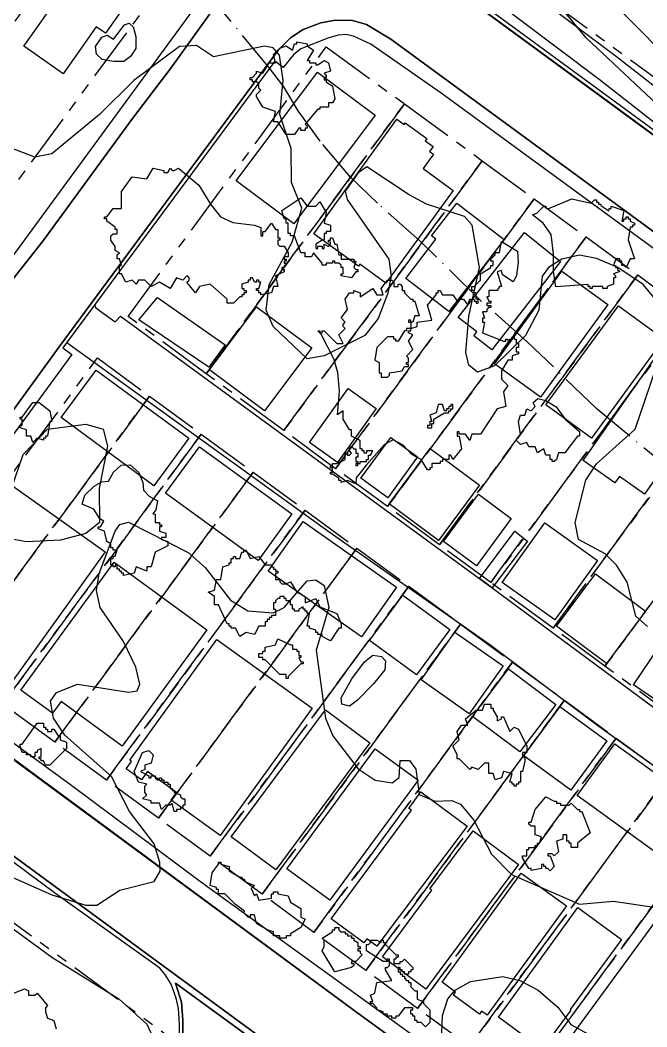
# Model space of a CAD drawing. Header units: metres. Extents: x -400 to 800, y -650 to 500.
# Drawn here: x -212.8 to -138.6, y 175.7 to 295.1 of the extents above; entities that cross this region are included whole.
import ezdxf

# ---------------------------------------------------------------- set-up
doc = ezdxf.new("R2010")
doc.units = ezdxf.units.M
doc.header["$LTSCALE"] = 2
doc.linetypes.add('DASHDOT', pattern=[3.556, 2.54, -0.508, 0, -0.508])
doc.linetypes.add('PHANTOM', pattern=[6.35, 3.175, -0.635, 0.635, -0.635, 0.635, -0.635])
for name, color, linetype in [('SITE-BLDG-EXIST', 7, 'CONTINUOUS'), ('SITE-PARKING', 250, 'CONTINUOUS'), ('SITE-PATH', 84, 'CONTINUOUS'), ('SITE-PROPERTY', 7, 'PHANTOM'), ('SITE-ROAD-CURB', 7, 'CONTINUOUS'), ('SITE-ROAD-PAVED', 7, 'CONTINUOUS'), ('SITE-SETBACK-WATER', 1, 'DASHDOT'), ('SITE-TREE-CANOPY', 94, 'CONTINUOUS'), ('TOPO-CONTOUR-MAJOR', 8, 'CONTINUOUS'), ('TOPO-CONTOUR-MINOR', 9, 'CONTINUOUS')]:
    doc.layers.add(name, color=color, linetype=linetype)

msp = doc.modelspace()

# ---------------------------------------------------------------- linework, layer by layer
at = {"layer": 'SITE-BLDG-EXIST'}
for points in [[(-209.74, 290.1), (-212.38, 291.96), (-208.52, 297.44), (-209.47, 298.11), (-204.3, 305.43), (-197.63, 300.73), (-202.73, 293.49), (-203.81, 294.26), (-207.74, 288.68)], [(-187.24, 276.01), (-177.61, 288.89), (-170.79, 283.79), (-180.43, 270.92)], [(-172.6, 266.12), (-172.77, 265.9), (-178.06, 269.74), (-168.22, 283.33), (-167.36, 282.7), (-167.23, 282.88), (-164.66, 281.02), (-164.86, 280.75), (-163.91, 280.07), (-164.33, 279.49), (-163.89, 279.17), (-165.11, 277.46), (-161.54, 274.87), (-169.51, 263.88)], [(-167.15, 264.43), (-163.59, 269.08), (-164.1, 269.47), (-161.12, 273.36), (-155.49, 269.05), (-162.04, 260.51)], [(-159.1, 257.63), (-158.73, 258.1), (-160.94, 259.81), (-153.09, 269.9), (-148.84, 266.45), (-156.98, 255.97)], [(-156.64, 254.33), (-148.67, 265.3), (-143.23, 261.35), (-151.21, 250.38)], [(-184.83, 261.07), (-178.3, 256.2), (-183.89, 248.75), (-190.4, 253.62)], [(-141.98, 261.2), (-136.58, 257.26), (-145.16, 245.5), (-150.56, 249.44)], [(-141.86, 240.97), (-142.38, 240.23), (-146.15, 242.87), (-136.7, 256.35), (-130.62, 252.09), (-131.16, 251.31), (-130.51, 250.85), (-138.88, 238.88)], [(-196.98, 239.86), (-207.98, 247.94), (-203.84, 253.58), (-192.84, 245.5)], [(-173.97, 251.4), (-170.65, 249.01), (-175.25, 242.62), (-178.57, 245.01)], [(-169.29, 238.44), (-172.46, 240.76), (-168.93, 245.6), (-165.76, 243.28)], [(-184.63, 231.02), (-195.6, 238.98), (-191.6, 244.49), (-180.63, 236.52)], [(-169.13, 237.72), (-164.25, 244.29), (-158.41, 239.95), (-163.28, 233.38)], [(-219.9, 231.53), (-213.87, 239.98), (-202.77, 232.04), (-213.95, 216.37), (-225.36, 225.02), (-220.43, 231.92)], [(-162.69, 233.26), (-158.55, 238.87), (-154.66, 236), (-158.79, 230.39)], [(-168.26, 227.83), (-172.4, 221.95), (-183.46, 229.75), (-179.32, 235.63)], [(-149.5, 223.96), (-155.73, 228.41), (-150.69, 235.47), (-144.46, 231.01)], [(-207.98, 214.29), (-209, 212.9), (-212.76, 215.65), (-201.69, 230.82), (-190.7, 222.78), (-200.76, 209)], [(-138.76, 225), (-143.37, 218.81), (-149.29, 223.21), (-144.68, 229.41)], [(-167.51, 226.9), (-161.95, 222.84), (-165.87, 217.45), (-171.44, 221.51)], [(-165.34, 216.86), (-161.34, 222.52), (-155.64, 218.51), (-159.64, 212.83)], [(-134.11, 212.13), (-140.2, 216.27), (-136.15, 222.23), (-130.06, 218.09)], [(-199.85, 207.34), (-189.54, 221.65), (-178.25, 213.52), (-189.14, 198.41), (-194.94, 202.58), (-194.29, 203.49), (-197.75, 205.98), (-198.45, 204.99), (-200.28, 206.31), (-199.65, 207.19)], [(-159.25, 212.53), (-155, 218.16), (-149.4, 213.93), (-153.66, 208.31)], [(-148.92, 213.7), (-143.33, 209.63), (-147.59, 203.78), (-153.19, 207.84)], [(-176.68, 213.29), (-171.42, 209.4), (-182.56, 194.36), (-187.82, 198.26)], [(-142.41, 209.28), (-136.44, 204.95), (-136.59, 204.75), (-130.77, 200.54), (-135.09, 194.6), (-146.86, 203.14)], [(-181.23, 194.47), (-170.79, 208.7), (-165.69, 204.96), (-176.13, 190.75)], [(-170.59, 185.29), (-171.77, 186.17), (-172.14, 185.68), (-175.99, 188.53), (-166.46, 201.4), (-166.78, 201.63), (-165.36, 203.57), (-159.89, 199.53)], [(-164.35, 180.77), (-164.77, 180.2), (-169.93, 184.04), (-164.07, 191.92), (-164.29, 192.09), (-159.19, 198.95), (-153.81, 194.96)], [(-132.5, 195.18), (-128, 191.87), (-129.39, 189.97), (-128.8, 189.54), (-127.15, 191.79), (-120.61, 187), (-122.26, 184.74), (-119.29, 182.57), (-120.67, 180.68), (-119.15, 179.57), (-134.73, 158.25), (-150.88, 170.05)], [(-153.99, 181.99), (-157.51, 177.12), (-158.17, 177.59), (-158.41, 177.25), (-161.52, 179.5), (-161.25, 179.86), (-162.86, 181.02), (-153.49, 193.96), (-148.13, 190.07)], [(-147.61, 177.7), (-150.16, 174.23), (-150.34, 174.38), (-151.19, 173.21), (-156.19, 176.88), (-146.77, 189.88), (-141.59, 186.08), (-147.69, 177.77)]]:
    msp.add_lwpolyline(points, close=True, dxfattribs=at)
at = {"layer": 'SITE-PARKING'}
for points in [[(-190.48, 253.91), (-198.78, 259.53), (-196.55, 262.17), (-188.53, 256.56)], [(-158.44, 228.87), (-154.23, 234.48), (-152.75, 233.29), (-156.92, 227.76)]]:
    msp.add_lwpolyline(points, close=True, dxfattribs=at)
at = {"layer": 'SITE-PATH'}
for points in [[(-216.91, 347.36), (-211.33, 342.3), (-202.73, 335.55), (-183.15, 321.05), (-175.42, 315.52), (-172.23, 313.62), (-166.26, 311.23), (-163.7, 309.16), (-161.43, 306.46), (-158.59, 303.53), (-152.32, 298.36), (-142.19, 290.74), (-131.28, 282.2), (-102.03, 260.55), (-75.07, 241.04)], [(-52.02, 219.68), (-77.09, 238.29), (-104.04, 257.79), (-133.35, 279.49), (-144.27, 288.03), (-154.43, 295.68), (-160.91, 301.01), (-163.96, 304.17), (-166.1, 306.71), (-168.01, 308.24), (-173.75, 310.55), (-177.06, 312.53), (-177.98, 311.46), (-180.57, 313.33), (-179.91, 314.54), (-204.81, 332.83), (-213.53, 339.69)]]:
    msp.add_lwpolyline(points, dxfattribs=at)
at = {"layer": 'SITE-PROPERTY'}
for points in [[(-220.44, 437.68), (-161.35, 346.54), (-123.51, 309.63), (-117.34, 295.37), (-110.55, 278.87), (-104.72, 264.01), (-180.97, 319.98), (-172.9, 330.94), (-222.53, 409.76), (-261.99, 467.18), (-244.12, 491.51), (-245.08, 497.8), (-248.08, 500), (-239.92, 500)], [(-359.9, 295.53), (-90.66, 97.77), (-88.08, 82.15), (-85.78, 66.48), (-83.77, 50.77), (-82.04, 35.03), (-80.59, 19.26), (-79.44, 3.46), (-78.56, -12.36), (-77.98, -28.18), (-77.61, -47.16), (-77.52, -66.15), (-78.25, -350.73), (-84.35, -357.69), (-84.47, -430.44), (-129.06, -481.17), (-400, -480.78), (-400, 324.95)], [(-201.92, 310.53), (-192.72, 303.78), (-216.24, 271.8), (-225.45, 278.57)], [(-190.81, 253.15), (-200.05, 259.94), (-176.58, 291.87), (-167.3, 285.14)], [(-181.6, 246.4), (-190.81, 253.15), (-167.3, 285.14), (-158.09, 278.39)], [(-175.46, 241.89), (-181.6, 246.4), (-158.09, 278.39), (-151.96, 273.88)], [(-169.31, 237.39), (-175.46, 241.89), (-151.96, 273.88), (-145.81, 269.37)], [(-163.17, 232.88), (-169.31, 237.39), (-145.81, 269.37), (-139.67, 264.87)], [(-133.64, 260.31), (-157.08, 228.4), (-163.17, 232.88), (-139.67, 264.87)], [(-149.71, 222.98), (-157.08, 228.4), (-133.64, 260.31), (-126.28, 254.89)], [(-221.01, 218.5), (-227.18, 223.02), (-203.65, 255.03), (-197.5, 250.48)], [(-143.57, 218.47), (-149.71, 222.98), (-126.28, 254.89), (-120.14, 250.38)], [(-214.88, 213.99), (-221.01, 218.5), (-197.5, 250.48), (-191.37, 245.98)], [(-134.36, 211.71), (-143.57, 218.47), (-120.14, 250.38), (-110.93, 243.62)], [(-208.73, 209.47), (-214.88, 213.99), (-191.37, 245.98), (-185.22, 241.47)], [(-202.6, 204.97), (-208.73, 209.47), (-185.22, 241.47), (-179.08, 236.98)], [(-196.45, 200.46), (-202.6, 204.97), (-179.08, 236.98), (-172.94, 232.47)], [(-190.32, 195.95), (-196.45, 200.46), (-172.94, 232.47), (-166.8, 227.96)], [(-184.17, 191.44), (-190.32, 195.95), (-166.8, 227.96), (-160.66, 223.46)], [(-178.04, 186.93), (-184.17, 191.44), (-160.66, 223.46), (-154.52, 218.95)], [(-171.89, 182.42), (-178.04, 186.93), (-154.52, 218.95), (-148.37, 214.46)], [(-165.75, 177.92), (-171.89, 182.42), (-148.37, 214.46), (-142.24, 209.95)], [(-159.61, 173.41), (-165.75, 177.92), (-142.24, 209.95), (-136.09, 205.44)], [(-137.95, 190.05), (-153.47, 168.89), (-159.61, 173.41), (-136.09, 205.44), (-129.96, 200.94)], [(-135.04, 155.39), (-153.47, 168.89), (-129.96, 200.94), (-111.55, 187.4)]]:
    msp.add_lwpolyline(points, close=True, dxfattribs=at)
at = {"layer": 'SITE-ROAD-CURB'}
for points in [[(-52.09, 218.48), (-304.09, 403.38)], [(-303.76, 403.75), (-50.55, 218.07)], [(-279.28, 374.01), (-190.73, 309), (-189.13, 307.37), (-188.04, 305.48), (-187.64, 304.02), (-187.63, 301.65), (-187.95, 299.57), (-188.53, 298.38), (-194.98, 289.35), (-199.52, 283.4), (-210.12, 268.87), (-215.01, 262.68)], [(-228.54, 228.32), (-208.19, 256.35), (-182.22, 291.54), (-180.81, 292.96), (-179.32, 293.93), (-177.2, 294.75), (-175.46, 295.05), (-173.47, 295.01), (-171.82, 294.54), (-168.93, 292.78), (-54.49, 208.89)], [(-73.47, 220.65), (-119.01, 254.23), (-162.96, 286.39), (-171.29, 292.22), (-173.33, 293.17), (-174.24, 293.34), (-175.15, 293.28), (-176.38, 292.92), (-179.58, 291.67), (-180.44, 290.93), (-181.66, 289.44), (-182.67, 290.19), (-207.75, 256.21), (-206.69, 255.42), (-226.99, 227.77)], [(-244.85, 218.87), (-139.29, 141.38)], [(-223.68, 216.69), (-206.72, 204.34), (-191.45, 192.97), (-155.36, 166.8), (-115.72, 137.47), (-58.04, 95.26), (-59.06, 93.68), (-100.59, 124.12), (-145.89, 157.74), (-172.83, 177.35), (-226.1, 216.66)], [(-193.94, 160.18), (-193.97, 176.04), (-194.09, 177.92), (-194.34, 179.14), (-194.95, 180.77), (-195.68, 181.99), (-196.29, 182.67), (-208.61, 191.51), (-235.94, 211.86)], [(-182.62, 172.31), (-194.42, 180.89), (-193.73, 178.67), (-193.54, 176.53), (-193.57, 160.19)]]:
    msp.add_lwpolyline(points, dxfattribs=at)
msp.add_lwpolyline([(-342, 357.2), (-365.64, 325.05), (-365.54, 323.83), (-319.95, 290.75), (-286.19, 265.52), (-269.28, 253.35), (-240.56, 232.07), (-239.95, 232.34), (-239.08, 233.09), (-237.99, 234.07), (-237.08, 235.2), (-190.32, 299.05), (-189.58, 301.61), (-221.52, 324.85), (-287.59, 373.62), (-314.73, 393.46), (-315.51, 393.1)], close=True, dxfattribs=at)
at = {"layer": 'SITE-ROAD-PAVED'}
for points in [[(-298.58, 399.26), (-144.34, 286.28), (-52.09, 218.48)], [(-215.01, 262.68), (-210.12, 268.87), (-199.52, 283.4), (-194.98, 289.35), (-188.53, 298.38), (-187.95, 299.57), (-187.63, 301.65), (-187.64, 304.02), (-188.04, 305.48), (-189.13, 307.37), (-190.73, 309), (-309.45, 396.08)], [(-54.49, 208.89), (-168.93, 292.78), (-171.82, 294.54), (-173.47, 295.01), (-175.46, 295.05), (-177.2, 294.75), (-179.32, 293.93), (-180.81, 292.96), (-182.22, 291.54), (-208.19, 256.35), (-228.54, 228.32)], [(-77.16, 162.31), (-99.34, 178.28), (-109.73, 186.23), (-121.1, 194.36), (-132.2, 202.63), (-144.55, 211.53), (-157.22, 221.02), (-176.23, 234.38), (-207.3, 256.8), (-203.98, 261.25), (-203.86, 260.95), (-201.57, 259.29), (-200.94, 259.97), (-156.92, 227.76), (-129.58, 207.51), (-115.88, 198), (-98.38, 185.23), (-94.66, 181.94), (-71.83, 165.35)], [(-139.29, 141.38), (-244.85, 218.87)], [(-218.1, 210.69), (-172.83, 177.35), (-145.89, 157.74), (-100.59, 124.12), (-59.06, 93.68), (-51.72, 86.87), (-17.34, 60.81)]]:
    msp.add_lwpolyline(points, dxfattribs=at)
msp.add_lwpolyline([(-186.85, 157.24), (-190.32, 158.2), (-193.57, 160.19), (-193.54, 176.53), (-193.73, 178.67), (-194.42, 180.89), (-182.62, 172.31), (-183.31, 172.18), (-184.33, 171.66), (-184.83, 170.86), (-185.05, 169.82), (-184.98, 157.26)], close=True, dxfattribs=at)
at = {"layer": 'SITE-SETBACK-WATER'}
msp.add_lwpolyline([(-71.87, 201.96), (-87.43, 210.99), (-109.52, 224.76), (-121.84, 231.74), (-129.81, 237.12), (-135.07, 241.13), (-144.49, 248.95), (-152.77, 256.94), (-158.37, 261.9), (-165.45, 268.86), (-170.5, 273.34), (-173.7, 276.44), (-177.31, 280.7), (-179.9, 284.32), (-181.58, 287.15), (-183.25, 289.32), (-191.16, 298.88), (-194.46, 303.43), (-198, 308.77), (-201.17, 313.94), (-203.64, 317.47), (-207.13, 319.46), (-210.75, 321.96), (-214.13, 324.77)], dxfattribs=at)
at = {"layer": 'SITE-TREE-CANOPY'}
for points in [[(-203.17, 293.02), (-202.5, 293.28), (-201.78, 292.81), (-200.45, 294.49), (-199.93, 294.71), (-199.44, 294.26), (-199.11, 293.12), (-199.11, 291.68), (-199.74, 290.74), (-200.53, 290.17), (-201.72, 290.14), (-203.13, 290.37), (-203.77, 291.03), (-203.91, 291.94)], [(-178.82, 290.25), (-178.57, 290.25), (-178.57, 289.99), (-177.82, 289.99), (-177.82, 289.75), (-177.57, 289.75), (-176.82, 290.25), (-176.32, 289.99), (-176.07, 288.99), (-176.82, 288.75), (-176.57, 288.49), (-176.57, 288.25), (-176.82, 288.25), (-176.82, 287.99), (-176.57, 287.99), (-176.57, 287.74), (-175.82, 287.24), (-175.57, 285.74), (-175.82, 285.24), (-176.32, 285.24), (-176.32, 284.74), (-177.32, 284.74), (-177.32, 284.5), (-177.57, 284.5), (-179.07, 282.74), (-178.82, 282.49), (-178.82, 282.24), (-179.07, 282.24), (-179.07, 281.99), (-179.57, 281.99), (-179.57, 282.24), (-179.82, 282.24), (-180.32, 281.49), (-181.32, 281.49), (-182.32, 283), (-182.82, 283), (-182.57, 284.24), (-184.07, 284.74), (-184.82, 285.99), (-184.82, 286.24), (-184.32, 286.75), (-184.57, 286.99), (-184.57, 287.49), (-184.82, 287.75), (-185.32, 287.75), (-185.32, 287.99), (-185.57, 287.99), (-185.57, 288.25), (-185.32, 288.25), (-184.82, 288.75), (-184.82, 288.99), (-184.07, 288.75), (-183.32, 289.99), (-182.57, 289.99), (-182.82, 290.99), (-182.07, 291.74), (-181.32, 292), (-180.57, 291.49), (-180.32, 292.24), (-180.07, 292.24), (-180.07, 292.5), (-178.82, 292.24), (-178.82, 291.99), (-178.07, 291.49)], [(-190.29, 273.23), (-189.08, 271.75), (-187.64, 271.05), (-185.07, 270.77), (-184.32, 270.49), (-184.32, 269.49), (-184.07, 269.49), (-184.07, 269.99), (-183.82, 269.99), (-183.07, 270.99), (-182.57, 270.25), (-182.32, 270.25), (-182.32, 269.25), (-182.07, 269.25), (-182.07, 268.99), (-182.32, 268.99), (-182.32, 268.49), (-182.07, 268.25), (-181.57, 268.25), (-181.07, 267.49), (-181.07, 266.99), (-181.57, 266.99), (-181.57, 266.74), (-181.32, 266.74), (-181.32, 266.49), (-181.57, 266.49), (-181.57, 266.24), (-181.32, 266.24), (-181.32, 265.99), (-181.57, 265.99), (-181.57, 265.74), (-181.82, 265.74), (-181.82, 265.5), (-181.57, 265.5), (-181.57, 265.24), (-182.57, 264.74), (-182.32, 263.5), (-182.82, 263.5), (-183.07, 262.74), (-184.32, 262.5), (-184.32, 262.74), (-184.57, 262.74), (-184.57, 263), (-184.82, 263), (-184.82, 263.24), (-184.57, 263.24), (-184.32, 264), (-184.57, 264), (-184.57, 264.24), (-184.82, 264.24), (-184.82, 264), (-185.07, 264), (-185.32, 264.5), (-185.57, 264.5), (-185.57, 264.24), (-185.82, 264.24), (-185.82, 264), (-186.57, 263.74), (-186.57, 263.24), (-186.32, 263.24), (-186.32, 263), (-186.07, 263), (-186.07, 262.74), (-186.32, 262.74), (-186.32, 262.5), (-186.57, 262.5), (-186.57, 262.24), (-186.82, 262.24), (-187.57, 261.49), (-188.32, 261.49), (-188.32, 262), (-190.32, 263.74), (-191.57, 263.5), (-192.07, 262.74), (-193.07, 263.99), (-192.82, 264.24), (-192.82, 264.49), (-193.07, 264.74), (-193.57, 264.24), (-194.32, 264.49), (-195.07, 263.24), (-196.32, 263.99), (-197.32, 263.49), (-198.07, 264.24), (-198.82, 264.24), (-199.07, 263.74), (-199.57, 264.24), (-200.32, 263.99), (-200.82, 264.99), (-201.07, 264.99), (-201.07, 265.99), (-200.82, 265.99), (-201.07, 266.75), (-201.32, 266.75), (-201.32, 267.25), (-201.07, 267.49), (-201.57, 267.74), (-201.57, 268.24), (-202.07, 268.99), (-202.07, 269.5), (-201.82, 269.74), (-201.32, 269.74), (-201.32, 270.24), (-201.57, 270.24), (-201.57, 270.5), (-202.57, 271.24), (-202.57, 271.5), (-202.82, 271.5), (-202.82, 271.74), (-202.57, 271.74), (-201.82, 272.74), (-200.82, 272.74), (-200.82, 274.75), (-199.57, 276.49), (-197.82, 276.25), (-197.07, 277.49), (-195.82, 277.25), (-195.82, 276.99), (-195.57, 276.99), (-195.32, 276.99), (-195.07, 277.49), (-194.82, 277.25), (-194.57, 277.25), (-194.07, 277.49), (-191.67, 275.49)], [(-178.82, 273), (-177.82, 272.99), (-177.32, 273.5), (-176.57, 272.24), (-176.82, 270.99), (-176.07, 270.75), (-176.07, 269.99), (-176.57, 269.99), (-176.57, 269.75), (-176.82, 269.75), (-176.82, 268.99), (-177.07, 268.99), (-177.82, 268.49), (-177.82, 267.99), (-177.57, 267.99), (-177.57, 268.25), (-177.07, 268.25), (-177.07, 267.99), (-176.82, 267.99), (-176.82, 268.49), (-176.32, 268.24), (-176.07, 268.49), (-176.07, 268.75), (-176.32, 268.75), (-176.32, 268.99), (-176.07, 268.99), (-176.07, 269.25), (-175.82, 269.25), (-175.57, 268.49), (-175.32, 268.49), (-175.07, 267.24), (-174.82, 267.24), (-174.82, 266.74), (-173.32, 266.74), (-173.32, 266.5), (-173.07, 266.5), (-173.32, 265.74), (-173.07, 265.5), (-172.82, 265.5), (-172.82, 265.24), (-173.07, 265.24), (-173.57, 264.5), (-174.82, 264.74), (-174.82, 265), (-174.57, 265), (-174.57, 265.74), (-174.82, 265.74), (-174.82, 266), (-175.07, 266.24), (-175.57, 266.24), (-175.57, 266.5), (-175.82, 266.5), (-175.82, 266.24), (-176.57, 266.24), (-176.57, 266), (-177.07, 266), (-177.07, 266.24), (-178.07, 267.49), (-178.32, 266.99), (-179.07, 266.99), (-179.07, 267.49), (-179.57, 267.49), (-180.32, 269.49), (-180.82, 269.49), (-180.82, 269.75), (-181.07, 269.75), (-181.07, 270.99), (-181.32, 270.99), (-181.32, 271.49), (-181.57, 271.49), (-181.82, 272.5), (-179.57, 274)], [(-149.66, 265.26), (-149.67, 267.35), (-149.95, 269.65), (-150.87, 271), (-152.13, 271.97), (-151.63, 272.19), (-150.82, 272.99), (-150.57, 272.99), (-150.57, 272.75), (-150.32, 272.67), (-147.48, 273.89), (-145.2, 273.36), (-144.82, 273.75), (-144.57, 273.75), (-144.57, 273.49), (-144.32, 273.49), (-144.32, 273.24), (-144.07, 273.24), (-144.07, 273.08), (-143.1, 272.47), (-143.07, 272.74), (-142.82, 272.74), (-142.82, 272.99), (-141.32, 272.49), (-141.57, 271.24), (-141.32, 271.24), (-141.32, 271.5), (-141.07, 271.5), (-141.07, 271.74), (-140.82, 271.74), (-140.82, 271.5), (-140.57, 271.5), (-140.57, 271.24), (-140.07, 271), (-140.07, 270.74), (-140.32, 270.74), (-140.32, 270.5), (-140.57, 270.5), (-140.82, 269), (-140.07, 266.75), (-140.57, 266.75), (-141.07, 265.75), (-141.32, 265.99), (-141.57, 265.99), (-141.57, 266.49), (-141.82, 266.49), (-141.82, 266.75), (-142.26, 266.75), (-142.57, 265.99), (-142.32, 265.99), (-142.32, 265.75), (-142.07, 265.75), (-142.07, 265.49), (-141.82, 265.25), (-142.57, 264.99), (-142.32, 264.75), (-142.32, 264.49), (-142.57, 264.49), (-142.57, 263.74), (-143.32, 263.49), (-143.32, 263.24), (-143.82, 263.24), (-143.82, 263.49), (-145.07, 263.49), (-145.07, 263.24), (-145.32, 263.24), (-145.32, 263.49), (-145.57, 263.49), (-145.57, 263.72), (-149.4, 263.43)], [(-172.57, 242.49), (-172.57, 242.75), (-171.82, 242.75), (-171.82, 242.99), (-171.57, 242.99), (-171.57, 243.49), (-171.32, 243.49), (-171.07, 243.99), (-171.82, 243.99), (-171.82, 243.74), (-172.07, 243.74), (-172.07, 243.99), (-172.32, 243.99), (-172.32, 244.24), (-172.57, 244.24), (-172.57, 245.24), (-173.57, 245.74), (-173.57, 246.5), (-173.82, 246.5), (-174.57, 247.74), (-174.57, 248.74), (-175.25, 248.29), (-174.99, 251.07), (-175.21, 253.27), (-175.69, 254.92), (-177.15, 257.77), (-177.59, 258.24), (-177.32, 258.24), (-177.32, 257.99), (-177.07, 257.99), (-177.07, 258.24), (-176.82, 258.24), (-175.32, 256.74), (-174.57, 256.74), (-175.07, 257.74), (-174.32, 258.49), (-174.57, 258.74), (-174.57, 258.99), (-174.32, 259.25), (-174.82, 259.75), (-174.07, 260.75), (-174.32, 261.99), (-173.82, 262.74), (-173.32, 262.74), (-173.32, 262.99), (-172.57, 262.74), (-172.57, 262.25), (-171.07, 263.24), (-170.57, 262.49), (-169.82, 262.49), (-170.07, 263.24), (-169.32, 264.24), (-168.82, 264.24), (-168.57, 263.99), (-168.57, 263.49), (-168.07, 263.49), (-168.07, 263.74), (-167.82, 263.74), (-167.57, 263.49), (-167.57, 262.99), (-167.32, 262.99), (-167.32, 262.75), (-166.57, 261.99), (-166.32, 261.99), (-166.32, 261.75), (-166.07, 261.75), (-165.57, 259.99), (-166.07, 259.99), (-166.32, 259.24), (-166.57, 259.24), (-166.57, 258.49), (-165.82, 258.74), (-165.82, 259.24), (-164.07, 259.49), (-164.57, 261.25), (-163.57, 262.49), (-163.57, 262.75), (-163.32, 262.75), (-163.32, 262.99), (-163.07, 262.99), (-162.82, 262.49), (-161.57, 262.49), (-161.07, 261.75), (-160.82, 261.75), (-160.82, 261.99), (-160.32, 261.99), (-159.82, 261.25), (-159.57, 261.99), (-159.07, 261.99), (-159.07, 261.75), (-158.82, 261.75), (-158.82, 261.49), (-158.57, 261.49), (-158.57, 261.99), (-158.82, 261.99), (-158.82, 262.75), (-159.07, 262.75), (-159.07, 262.99), (-159.32, 262.99), (-159.32, 263.49), (-159.07, 263.49), (-158.32, 264.25), (-158.32, 264.99), (-157.07, 265.74), (-157.07, 265.99), (-156.82, 265.99), (-156.82, 266.5), (-157.07, 266.5), (-157.07, 266.74), (-156.57, 267.24), (-156.57, 267.5), (-156.07, 267.51), (-155.81, 268.83), (-153.93, 267.68), (-153.83, 266.38), (-154.05, 264.75), (-154.42, 264.04), (-155.72, 264.87), (-155.8, 265.37), (-156.32, 265.24), (-155.82, 263.49), (-156.07, 263.49), (-156.32, 262.99), (-157.32, 262.99), (-157.32, 262.25), (-157.57, 262.25), (-157.32, 261.75), (-157.07, 261.75), (-157.07, 261.49), (-157.57, 261.49), (-157.57, 261.24), (-157.07, 261.24), (-157.07, 260.99), (-157.32, 260.99), (-157.57, 260.74), (-157.57, 260.49), (-158.07, 260.49), (-157.82, 259.74), (-158.07, 259.74), (-158.07, 259.24), (-157.82, 259.24), (-158.07, 258), (-155.57, 256.99), (-155.32, 256.99), (-155.32, 257.24), (-155.07, 257.24), (-155.07, 256.99), (-154.82, 256.99), (-154.82, 257.24), (-154.57, 257.24), (-154.57, 257.5), (-154.32, 257.5), (-154.32, 257.24), (-154.07, 257.24), (-154.07, 256.74), (-153.82, 256.74), (-153.82, 256.24), (-154.07, 256.24), (-154.07, 255.74), (-153.82, 255.74), (-153.82, 255.49), (-154.57, 255.25), (-154.57, 254.75), (-155.07, 254.75), (-155.82, 253.49), (-155.82, 252.49), (-155.07, 251.74), (-155.57, 250.99), (-155.32, 249.24), (-156.32, 249), (-158.32, 245.99), (-159.32, 245.99), (-159.57, 245.24), (-160.07, 245.99), (-160.82, 245.99), (-160.82, 246.24), (-161.07, 246.24), (-161.07, 245.74), (-160.82, 245.74), (-160.57, 244.25), (-161.57, 242.99), (-161.82, 243.49), (-162.07, 243.49), (-162.07, 242.99), (-162.82, 242.99), (-162.82, 242.75), (-163.07, 242.75), (-163.07, 242.49), (-164.07, 242.49), (-164.07, 241.99), (-164.32, 241.99), (-164.32, 241.75), (-164.57, 241.75), (-165.32, 242.99), (-166.44, 243.56), (-167.45, 244.69), (-168.66, 245.31), (-169.67, 244.74), (-171.82, 242.33), (-173.02, 240.82), (-173.07, 240.09), (-174.07, 240.49), (-174.82, 240.25), (-174.82, 240.49), (-175.07, 240.49), (-175.07, 240.75), (-175.82, 241.25), (-176.07, 241.25), (-176.07, 241.49), (-175.82, 241.49), (-175.82, 241.99), (-176.07, 241.99), (-176.07, 242.24), (-175.82, 242.25), (-175.82, 242.49), (-175.32, 242.49), (-174.32, 242.99), (-174.32, 243.74), (-174.07, 243.74), (-174.07, 243.49), (-173.82, 243.49), (-173.57, 243.74), (-173.82, 243.99), (-173.82, 244.24), (-173.57, 244.5), (-173.32, 244.24), (-173.07, 244.24), (-173.07, 243.74), (-172.82, 243.74), (-172.82, 243.24), (-173.07, 243.24), (-173.07, 242.74), (-172.82, 242.74), (-172.82, 242.49)], [(-166.57, 259.49), (-166.82, 259.49), (-166.82, 259.24), (-166.57, 259.24)], [(-167.07, 258.49), (-167.07, 258.24), (-167.32, 258.24), (-168.07, 257), (-168.32, 257), (-168.32, 257.24), (-168.57, 257.24), (-168.57, 257.5), (-169.32, 257.5), (-170.57, 256.24), (-170.82, 254.74), (-170.32, 254.49), (-170.32, 253.24), (-170.07, 253.24), (-170.07, 252.75), (-169.32, 252.75), (-169.07, 252.99), (-169.07, 253.24), (-167.57, 253.49), (-167.32, 253.99), (-166.82, 253.99), (-166.82, 254.24), (-167.07, 254.24), (-167.07, 254.49), (-166.82, 254.49), (-166.82, 254.99), (-167.07, 255.24), (-166.32, 256), (-166.82, 257), (-166.32, 257.74), (-166.82, 258), (-166.82, 258.24), (-166.57, 258.24), (-166.57, 258.49)], [(-209.07, 247.49), (-209.32, 247.49), (-209.57, 245.75), (-209.82, 245.75), (-209.82, 245.49), (-210.07, 245.49), (-210.07, 245.25), (-210.82, 245.49), (-211.32, 244.99), (-211.57, 245.75), (-212.07, 245.75), (-212.07, 246.49), (-212.82, 246.74), (-212.82, 246.99), (-212.57, 246.99), (-212.57, 247.74), (-212.82, 247.74), (-212.82, 248), (-212.57, 248), (-211.32, 249.74), (-210.57, 249.74), (-209.32, 248.74)], [(-162.07, 248.5), (-162.07, 248.74), (-161.82, 248.74), (-161.82, 249), (-161.57, 249), (-161.57, 249.49), (-161.82, 249.49), (-161.82, 249.24), (-162.07, 249.24), (-162.07, 249), (-162.32, 249), (-162.32, 248.74), (-162.57, 248.74), (-162.82, 249.49), (-163.32, 249.49), (-163.57, 248.5), (-164.32, 248.24), (-164.07, 247.5), (-164.32, 247.5), (-164.32, 247), (-164.57, 247), (-164.57, 246.74), (-164.07, 246.74), (-164.07, 247.24), (-163.82, 247.24), (-163.82, 247.74), (-162.57, 248.5)], [(-150.58, 249.95), (-149.33, 249.23), (-148.27, 247.75), (-146.57, 246.29), (-146.57, 245.75), (-146.82, 245.75), (-148.32, 243.75), (-149.07, 243.75), (-149.32, 242.99), (-149.57, 242.74), (-149.82, 242.74), (-149.82, 242.99), (-150.07, 242.99), (-150.07, 243.49), (-150.57, 243.49), (-150.82, 244.25), (-151.57, 243.75), (-151.82, 244.49), (-152.57, 244.49), (-152.82, 244.99), (-153.57, 244.75), (-154.07, 245.25), (-153.57, 245.99), (-153.82, 247.5), (-153.57, 248.24), (-153.07, 248.24), (-152.82, 249), (-152.32, 248.74), (-151.82, 249.24), (-152.07, 249.74), (-151.51, 250.22)], [(-203.4, 235.96), (-204.1, 237.08), (-205.47, 237.69), (-205.16, 238.76), (-204.05, 239.82), (-203.14, 240.31), (-202.36, 240.41), (-201.75, 241.46), (-200.85, 242.29), (-199.8, 242.34), (-198.76, 241.44), (-198.28, 240.26), (-198.21, 239.36), (-197.53, 238.64), (-196.56, 238.08), (-196.75, 237), (-197.12, 236.55), (-196.82, 236.49), (-196.82, 235.49), (-196.32, 235.49), (-196.32, 235.24), (-196.07, 235.24), (-196.07, 234.99), (-196.32, 234.99), (-196.32, 234.49), (-195.57, 234.24), (-195.57, 233.74), (-196.07, 233.74), (-196.07, 233.5), (-195.32, 233.24), (-195.32, 232.74), (-196.82, 232), (-197.32, 230.24), (-197.82, 230.24), (-197.82, 229.74), (-199.07, 230.24), (-199.32, 229.49), (-200.57, 229.24), (-200.57, 229.49), (-200.82, 229.49), (-200.82, 229.74), (-201.07, 229.74), (-201.07, 229.99), (-201.32, 229.99), (-201.32, 230.5), (-201.57, 230.5), (-201.57, 230.24), (-201.82, 230.24), (-201.82, 230.5), (-202.07, 230.5), (-202.07, 231.24), (-201.82, 231.24), (-201.82, 231.5), (-201.57, 231.5), (-201.32, 232.24), (-201.82, 232.24), (-201.82, 232.5), (-202.07, 232.5), (-202.07, 233), (-202.57, 233.24), (-202.82, 234.49), (-203.57, 234.74), (-203.57, 234.99), (-203.32, 234.99), (-202.92, 235.67)], [(-173.07, 242.49), (-173.07, 242.25), (-172.82, 242.25), (-172.82, 242.49)], [(-185.57, 231.24), (-184.57, 231.49), (-183.82, 230.49), (-183.07, 230.49), (-183.07, 230.25), (-182.82, 230.25), (-182.82, 229.99), (-182.57, 229.99), (-182.57, 229.75), (-182.32, 229.75), (-182.32, 229.49), (-182.57, 229.49), (-182.57, 228.75), (-182.07, 228.75), (-182.07, 228.49), (-181.82, 228.24), (-181.32, 228.24), (-180.82, 228.49), (-180.07, 227.24), (-179.07, 226.74), (-179.07, 226), (-177.82, 226.5), (-177.32, 225.5), (-175.32, 224.74), (-174.82, 223.49), (-174.82, 222.99), (-175.07, 222.99), (-176.07, 221.49), (-177.07, 221.99), (-177.07, 222.25), (-177.57, 222.25), (-177.57, 222.49), (-177.82, 222.49), (-177.82, 222.74), (-178.57, 222.99), (-178.57, 223.24), (-178.82, 223.24), (-178.57, 224.74), (-178.82, 224.74), (-178.82, 225), (-179.07, 225), (-179.07, 225.24), (-179.32, 225.24), (-179.32, 225.5), (-179.82, 225.24), (-179.82, 225), (-180.32, 225), (-180.32, 225.24), (-180.57, 225.24), (-180.57, 225.74), (-180.82, 225.74), (-180.82, 226.24), (-181.32, 226.24), (-181.32, 226.5), (-181.57, 226.5), (-181.57, 226.74), (-182.07, 226.74), (-182.07, 226.5), (-182.32, 226.5), (-182.57, 226.24), (-182.57, 226), (-182.82, 226), (-182.82, 225.24), (-182.57, 225.24), (-182.57, 224.5), (-183.07, 224.5), (-183.07, 224.24), (-183.32, 224.24), (-183.32, 224), (-183.57, 224), (-183.57, 223.74), (-183.82, 223.74), (-183.82, 223.24), (-184.57, 223.24), (-185.07, 222.24), (-186.07, 222.49), (-186.82, 221.99), (-187.32, 223), (-187.82, 223), (-187.82, 223.24), (-188.07, 223.24), (-188.07, 223.5), (-188.32, 223.5), (-189.32, 225.74), (-189.82, 225.74), (-189.82, 226.74), (-190.57, 227.25), (-189.82, 227.49), (-189.57, 228.75), (-189.07, 228.75), (-188.82, 230.25), (-188.07, 230.49), (-188.07, 230.74), (-187.82, 230.74), (-187.82, 231.24), (-187.57, 231.24), (-187.57, 231.49), (-187.32, 231.49), (-187.32, 231.24), (-186.82, 231.24), (-186.57, 231.99), (-186.32, 231.99), (-186.32, 232.24), (-186.07, 232.24)], [(-180.82, 220.99), (-180.57, 220.99), (-180.57, 220.49), (-180.07, 220.49), (-180.07, 220.25), (-179.82, 220.25), (-179.82, 219.75), (-179.57, 219.75), (-179.57, 219.49), (-179.82, 219.49), (-179.57, 218.99), (-179.32, 218.99), (-179.32, 218.74), (-179.57, 218.74), (-181.07, 217.24), (-181.07, 217), (-181.32, 217), (-181.32, 217.49), (-182.07, 217.49), (-183.82, 219.25), (-184.07, 219.25), (-184.07, 219.49), (-184.57, 219.49), (-184.57, 219.99), (-184.07, 219.99), (-184.07, 220.25), (-183.82, 220.25), (-183.82, 220.75), (-182.57, 220.99), (-182.32, 221.74)], [(-173.56, 216.99), (-172.03, 218.98), (-171.04, 219.77), (-170.04, 219.64), (-169.54, 219.11), (-169.64, 218.06), (-170.99, 216.4), (-172.86, 214.46), (-173.82, 213.74), (-174.72, 213.99), (-174.82, 214.73)], [(-157.07, 213.49), (-156.82, 213.49), (-156.82, 213.25), (-156.32, 212.49), (-156.32, 211.99), (-155.82, 212.24), (-155.82, 212.49), (-155.57, 212.49), (-154.82, 210.74), (-154.32, 211.24), (-153.82, 211), (-152.82, 209), (-152.82, 208.24), (-153.32, 208.24), (-153.32, 207.74), (-153.07, 207.74), (-153.07, 207.24), (-153.32, 205.99), (-153.57, 205.99), (-153.57, 204.75), (-153.82, 204.75), (-153.82, 204.49), (-154.07, 204.49), (-154.07, 204.25), (-154.32, 204.25), (-154.32, 204.49), (-154.57, 204.49), (-154.57, 204.75), (-154.82, 204.75), (-154.57, 205.75), (-155.57, 205.99), (-155.82, 205.25), (-156.57, 204.99), (-156.82, 205.75), (-157.32, 205.75), (-157.32, 206.99), (-157.82, 206.99), (-158.57, 206.24), (-159.32, 206.49), (-159.57, 206.24), (-160.82, 207.5), (-161.07, 207.5), (-161.07, 208), (-161.57, 209), (-160.82, 209.74), (-161.07, 210.74), (-160.57, 211.49), (-159.82, 211.49), (-160.07, 212.24), (-158.82, 213.25), (-158.07, 213.25), (-157.82, 213.99), (-157.07, 213.99)], [(-208.07, 209.74), (-207.32, 209.49), (-207.32, 208.74), (-209.32, 206.75), (-209.82, 206.75), (-210.07, 207.25), (-210.32, 207.25), (-210.32, 207.49), (-210.57, 207.49), (-210.57, 207.74), (-210.32, 207.74), (-210.32, 208.74), (-210.82, 208.49), (-210.82, 208.24), (-211.07, 208.24), (-211.07, 207.74), (-211.57, 207.74), (-211.57, 207.99), (-212.07, 207.99), (-212.07, 208.24), (-212.57, 208.24), (-212.82, 209), (-212.82, 209.24), (-212.57, 209.24), (-210.82, 211.74), (-210.07, 211.74), (-210.07, 211.24), (-209.82, 211.24), (-209.82, 211), (-209.57, 211), (-209.57, 210.74), (-209.07, 210.74), (-209.07, 211), (-208.82, 211), (-208.32, 210.24), (-208.07, 210.24)], [(-197.57, 205.24), (-197.32, 205.24), (-197.32, 205.49), (-196.82, 205.49), (-196.82, 205.24), (-196.57, 204.99), (-196.32, 204.99), (-196.32, 205.24), (-196.07, 205.24), (-196.07, 204.99), (-195.82, 204.99), (-195.82, 204.74), (-195.32, 204.74), (-195.32, 204.5), (-195.07, 204.5), (-195.07, 204), (-194.82, 204), (-194.82, 203.74), (-194.57, 203.74), (-194.57, 203.5), (-193.82, 203.24), (-193.82, 203), (-193.57, 202.74), (-193.32, 202.74), (-193.32, 201.99), (-193.57, 201.99), (-193.57, 201.74), (-193.82, 201.74), (-193.82, 201.49), (-194.32, 201.49), (-194.32, 201.24), (-194.57, 201.24), (-194.82, 202.24), (-195.07, 202), (-195.57, 202), (-196.07, 201.49), (-196.32, 202.24), (-197.32, 202.24), (-197.32, 202.5), (-198.32, 202.74), (-197.82, 203.24), (-198.07, 203.5), (-198.07, 204.24), (-197.82, 204.5), (-198.82, 204.74), (-199.32, 205.99), (-198.32, 208.25), (-197.57, 208.49), (-197.07, 207.99), (-197.32, 206.99), (-198.07, 206.75), (-198.07, 206.24), (-198.57, 205.99), (-197.57, 205.49)], [(-149.57, 202.49), (-149.32, 202.49), (-149.32, 202.24), (-148.82, 202.24), (-148.82, 202), (-147.82, 202), (-147.57, 202.24), (-146.82, 201.5), (-146.57, 201.5), (-146.57, 201.24), (-146.32, 201.24), (-145.32, 198.74), (-146.82, 197.49), (-146.82, 196.99), (-147.57, 196.99), (-147.57, 197.49), (-147.82, 197.49), (-147.82, 197.75), (-148.07, 197.74), (-148.07, 198.49), (-148.57, 198.49), (-148.57, 197.99), (-149.32, 197.74), (-149.07, 196.49), (-149.57, 195.99), (-149.82, 196.25), (-150.32, 196.25), (-150.32, 195.99), (-150.07, 195.99), (-149.57, 194.75), (-150.07, 194.24), (-150.32, 194.49), (-150.57, 194.49), (-150.57, 194.75), (-150.82, 194.75), (-150.82, 194.99), (-151.07, 194.99), (-151.07, 194.49), (-152.32, 194.25), (-152.32, 194.49), (-152.57, 194.49), (-153.32, 195.75), (-153.32, 195.99), (-152.82, 195.99), (-152.82, 196.75), (-152.57, 196.75), (-152.57, 196.99), (-151.82, 196.99), (-151.82, 197.24), (-151.57, 197.24), (-151.57, 197.49), (-151.32, 197.49), (-151.07, 198.24), (-151.82, 198.49), (-151.82, 199.5), (-152.32, 199.5), (-152.57, 199.74), (-152.57, 200), (-152.32, 200), (-151.82, 201.5), (-150.57, 202.99)], [(-188.57, 191.49), (-189.32, 191.49), (-189.32, 191.99), (-189.57, 191.99), (-189.57, 192.24), (-190.32, 192.49), (-190.07, 194), (-189.32, 195), (-189.32, 195.24), (-189.07, 195.24), (-189.07, 195), (-188.07, 194.74), (-188.07, 194.24), (-186.82, 193.49), (-186.57, 193.49), (-186.57, 193.32), (-186.32, 193.24), (-186.14, 192.93), (-185.07, 192.49), (-185.45, 192.12), (-185.06, 191.26), (-184.82, 191.49), (-184.57, 190.75), (-183.07, 190.99), (-183.07, 191.49), (-182.82, 191.49), (-182.82, 191.75), (-182.32, 191.75), (-182.32, 191.49), (-181.07, 191.25), (-180.82, 190.49), (-179.57, 189.74), (-179.57, 188.74), (-179.07, 188.49), (-179.57, 187.5), (-180.82, 186.74), (-180.82, 186.5), (-181.32, 186.5), (-181.32, 186.24), (-182.07, 186.24), (-182.07, 186.5), (-182.82, 186.5), (-182.82, 187), (-183.57, 187.24), (-184.82, 187.99), (-185.07, 188.99), (-185.57, 188.99), (-185.57, 188.74), (-185.82, 188.74), (-186.32, 189.25), (-186.27, 189.45), (-187.32, 190.25)], [(-174.82, 187), (-174.32, 187), (-174.32, 186.74), (-174.07, 186.74), (-174.07, 186.5), (-173.57, 186.5), (-173.57, 186.24), (-173.32, 186.24), (-173.32, 186), (-172.82, 185.74), (-172.82, 185.24), (-172.57, 185.24), (-172.57, 184.99), (-172.82, 184.99), (-172.82, 184.74), (-172.57, 184.74), (-172.57, 184.49), (-172.32, 184.25), (-173.07, 183.49), (-173.57, 183.49), (-173.57, 183.25), (-173.32, 183.25), (-173.32, 182.99), (-173.57, 182.75), (-175.57, 182.25), (-177.07, 184.74), (-176.82, 185.24), (-176.82, 186), (-177.07, 186.24), (-175.82, 187), (-175.82, 187.24), (-175.57, 187.24), (-175.57, 187.5), (-175.07, 187.5), (-175.07, 187.24)], [(-169.82, 185.74), (-169.57, 185.74), (-169.57, 185.49), (-168.32, 184.25), (-168.07, 184.25), (-168.07, 183.99), (-168.32, 183.99), (-168.32, 183.75), (-168.57, 183.75), (-168.57, 183.25), (-167.82, 183.25), (-167.82, 183.49), (-167.57, 183.49), (-167.32, 183.75), (-166.32, 182.75), (-166.32, 182.49), (-166.57, 182.49), (-166.57, 182.25), (-166.82, 182.25), (-166.82, 181.99), (-167.32, 181.99), (-167.32, 182.25), (-167.57, 182.25), (-167.57, 182.49), (-167.82, 182.49), (-167.82, 182.75), (-168.07, 182.75), (-168.07, 182.25), (-167.82, 182.25), (-167.82, 181.99), (-167.57, 181.99), (-167.57, 181.74), (-167.32, 181.74), (-167.32, 181.49), (-167.07, 181.24), (-166.82, 181.24), (-166.82, 180.99), (-166.57, 180.99), (-166.57, 180.49), (-166.07, 180), (-165.82, 180), (-165.82, 179), (-165.07, 178.74), (-165.07, 178.5), (-164.32, 177.74), (-164.32, 176.24), (-164.82, 175.74), (-165.32, 176.24), (-165.82, 176.24), (-165.82, 176.49), (-166.07, 176.49), (-166.07, 176.99), (-166.32, 176.99), (-166.32, 177.24), (-166.57, 177.24), (-166.57, 177.74), (-166.32, 177.74), (-166.32, 178), (-167.32, 178), (-168.07, 177), (-168.32, 177), (-168.32, 176.74), (-168.82, 176.74), (-168.82, 177), (-169.32, 177), (-169.32, 177.24), (-169.82, 177.24), (-169.82, 177.5), (-170.57, 177.74), (-170.57, 178), (-171.07, 178.5), (-171.32, 178.5), (-171.32, 178.74), (-171.07, 178.74), (-171.32, 179.5), (-170.82, 179.74), (-170.57, 180.99), (-168.82, 181.24), (-169.57, 182.49), (-169.57, 182.75), (-169.32, 182.75), (-169.07, 182.99), (-169.07, 183.75), (-169.32, 183.75), (-169.32, 183.49), (-169.82, 183.49), (-171.82, 184.74), (-171.82, 185.49), (-171.57, 185.49), (-171.32, 185.74), (-171.32, 185.99), (-170.57, 185.99), (-170.07, 185.74), (-170.07, 185.99), (-169.82, 185.99)]]:
    msp.add_lwpolyline(points, close=True, dxfattribs=at)
msp.add_lwpolyline([(-213.57, 179.74), (-212.32, 180.24), (-211.82, 180), (-211.82, 179.49), (-211.07, 179.49), (-210.82, 179.74), (-209.57, 178.25), (-209.82, 177.99), (-209.82, 177.49), (-209.57, 176.75), (-208.82, 176.49), (-208.57, 175.49)], dxfattribs=at)
at = {"layer": 'TOPO-CONTOUR-MAJOR'}
for points in [[(-137.39, 261.7), (-139.06, 263.71), (-142.04, 265.73), (-144.57, 266.79), (-146.58, 267.18), (-148.69, 266.74), (-150.24, 265.73), (-151, 264.72), (-151.41, 260.69), (-152.97, 257.67), (-156.66, 254.06), (-158.68, 253.31), (-159.68, 254.17), (-160.05, 255.65), (-159.68, 259.95), (-158.41, 265.73), (-159.28, 270.77), (-160.22, 271.78), (-164.72, 273.25), (-166.74, 274.34), (-171.78, 277.68), (-172.78, 276.97), (-174.32, 274.8), (-174.11, 273.79), (-169.17, 266.74), (-168.88, 264.72), (-169.29, 262.71), (-170.42, 259.68), (-172.01, 257.67), (-176.81, 255.26), (-178.83, 254.92), (-182.86, 258.76), (-183.7, 260.69), (-183.34, 263.71), (-180.61, 268.75), (-179.45, 272.78), (-180.7, 275.81), (-180.73, 279.84), (-182.06, 283.87), (-181.66, 287.9), (-182.1, 290.92), (-182.86, 291.77), (-183.87, 291.95), (-189.91, 290.72), (-191.93, 292.04), (-193.94, 291.94), (-199.36, 287.9), (-203.43, 283.87), (-209.06, 279.21), (-211.07, 278.82), (-217.12, 281.11)], [(-138.52, 223.18), (-139.93, 224.42), (-140.95, 228.45), (-142.19, 230.46), (-143.56, 231.78), (-146.72, 233.49), (-147.08, 235.5), (-145.85, 240.54), (-144.57, 242.48), (-140, 246.58), (-137.59, 253.64)], [(-224.45, 198.22), (-209.06, 191.37), (-205.03, 190.15), (-203.76, 190.16), (-201, 191.94), (-196.97, 192.97), (-196.23, 194.19), (-196.29, 195.2), (-196.97, 197.44), (-199.86, 201.24), (-202, 205.41), (-207.55, 210.31), (-208.86, 212.33), (-209.23, 214.34), (-208.53, 215.35), (-206.03, 216.34), (-199.99, 215.4), (-198.98, 215.57), (-198.67, 216.36), (-199.11, 218.37), (-200.59, 221.39), (-203.35, 225.43), (-203.77, 227.44), (-203.47, 229.46), (-201.58, 234.49), (-201, 235.29), (-199.99, 235.53), (-192.94, 231.96), (-190.92, 230.18), (-187.9, 226.29), (-185.88, 225.02), (-182.86, 224.79), (-181.54, 225.43), (-178.83, 228.58), (-177.82, 228.7), (-176.81, 228.03), (-176.28, 225.43), (-177.75, 220.39), (-176.67, 212.33), (-175.81, 210.22), (-172.78, 206.33), (-170.77, 204.98), (-168.75, 204.66), (-167.95, 205.27), (-167.83, 207.29), (-166.71, 207.29), (-165.97, 206.28), (-165.58, 203.26), (-163.71, 202.48), (-161.7, 202.57), (-160.69, 202.14), (-159.11, 200.23), (-157.01, 196.2), (-154.65, 193.77), (-146.58, 190.26), (-142.55, 190.62), (-137.52, 189.87)]]:
    msp.add_lwpolyline(points, dxfattribs=at)
msp.add_lwpolyline([(-209.58, 246.58), (-205.03, 247.15), (-203.01, 246.56), (-202.47, 244.57), (-203.45, 239.53), (-203.43, 235.5), (-205.03, 234.21), (-208.05, 233.42), (-212.08, 233.21), (-215.1, 233.78), (-216.11, 235.08), (-216.05, 236.51), (-213.85, 239.53), (-212.46, 243.56)], close=True, dxfattribs=at)
at = {"layer": 'TOPO-CONTOUR-MINOR'}
for points in [[(-193.02, 359.44), (-189.5, 353.39), (-170.77, 329.03), (-165.49, 320.14), (-134.49, 288.93), (-127.66, 282.86), (-123.41, 278.24), (-119.38, 275.12), (-109.3, 268.79), (-97.21, 260.36), (-73.31, 246.58), (-38.6, 225.43), (-28.91, 218.37), (-26.1, 215.35), (-24.36, 212.33), (-23.51, 209.3), (-23.17, 202.25), (-21.99, 196.2), (-17.61, 186.5), (-14.59, 181.71), (-10.56, 178.29), (-5.52, 175.52)], [(-136.14, 283.87), (-145.79, 292.94), (-154.05, 303.01)], [(-218.13, 190.6), (-209.06, 183.98), (-201.12, 179.07), (-197.82, 176.05), (-193.94, 167.65)], [(-162.89, 175.04), (-162.8, 177.06), (-162.19, 179.07), (-161.3, 180.08), (-159.51, 181.09), (-155.65, 181.68), (-153.64, 181.22), (-151.48, 180.08), (-149.15, 178.07), (-147.59, 176.02), (-145.58, 174.92)]]:
    msp.add_lwpolyline(points, dxfattribs=at)

doc.saveas('drawing.dxf')
